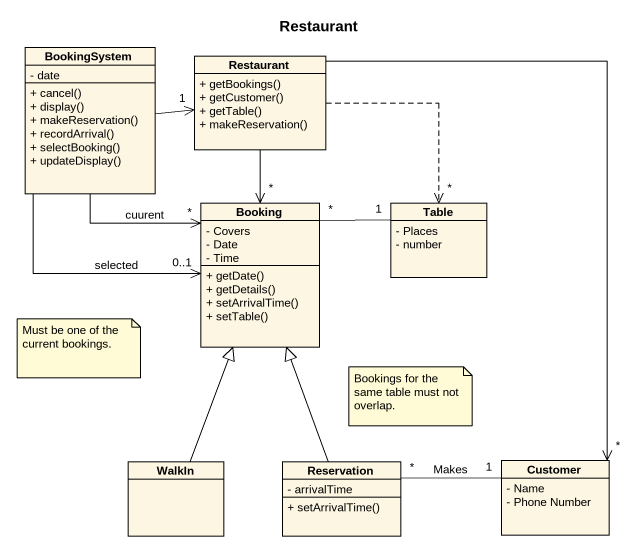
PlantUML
@startuml
title Restaurant
hide circle
hide empty members
skinparam classAttributeIconSize 0
class BookingSystem {
  - date
  + cancel()
  + display()
  + makeReservation()
  + recordArrival()
  + selectBooking()
  + updateDisplay()
}
class Restaurant {
  + getBookings()
  + getCustomer()
  + getTable()
  + makeReservation()
}
class Booking {
  - Covers
  - Date
  - Time
  + getDate()
  + getDetails()
  + setArrivalTime()
  + setTable()
}
class Table {
  - Places
  - number
}
class WalkIn
class Reservation {
  - arrivalTime
  + setArrivalTime()
}
class Customer {
  - Name
  - Phone Number
}
BookingSystem -right-> "1" Restaurant
BookingSystem --> "0..1" Booking : selected
BookingSystem --> "*" Booking : cuurent
Restaurant --> "*" Booking
Restaurant ..> "*" Table
Restaurant --> "*" Customer
Booking "*" -right- "1" Table
WalkIn -up-|> Booking
Reservation -up-|> Booking
Reservation "*" -right- "1" Customer : Makes
note as N1
  Must be one of the current bookings.
end note
note as N2
  Bookings for the same table must not overlap.
end note
@enduml
